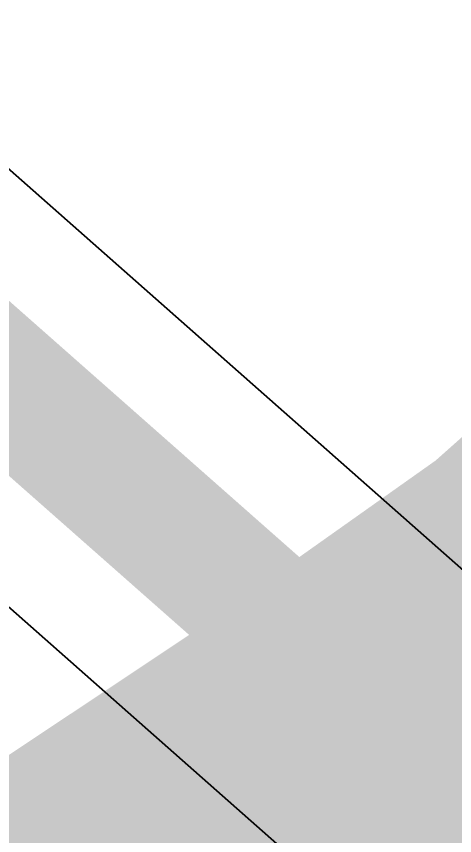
# Model space of a CAD drawing. Extents: x 383425 to 391668, y 6055101 to 6059545.
# Drawn here: x 387356.08 to 387362.76, y 6058463.73 to 6058476.2 of the extents above; entities that cross this region are included whole.
import ezdxf

# ---------------------------------------------------------------- set-up
doc = ezdxf.new("R2010")
doc.units = 0
doc.header["$LTSCALE"] = 5
doc.header["$PDMODE"] = 35
doc.header["$PDSIZE"] = 20
doc.layers.get('Defpoints').update_dxf_attribs({"color": 9})
doc.layers.add('AS-GENERAL', color=48, linetype='Continuous', lineweight=18)
doc.layers.add('F-AR-T', color=190, linetype='Continuous', lineweight=9)
doc.layers.add('AS-ROADS', color=254, linetype='Continuous')
doc.layers.add('P-PROPOSED', color=10, linetype='Continuous')
doc.styles.add('80CG', font='ARIALN.TTF', dxfattribs={"height": 10})
doc.dimstyles.new('Compass 5 000', dxfattribs={"dimscale": 5, "dimtxt": 9, "dimasz": 2, "dimexe": 0.2, "dimexo": 0.0625, "dimgap": 0.5, "dimtad": 0, "dimtih": 1, "dimtoh": 1, "dimzin": 0, "dimdsep": 46, "dimtxsty": '80CG', "dimcen": 0.1, "dimse1": 1, "dimse2": 1, "dimclrd": 256, "dimclrt": 256, "dimaunit": 1, "dimadec": 4, "dimazin": 0, "dimtfac": 0.06, "dimtofl": 0, "dimtmove": 0, "dimatfit": 1, "dimfxl": 0.2, "dimtolj": 1, "dimtzin": 0, "dimlwd": -1, "dimarcsym": 0})

# ---------------------------------------------------------------- blocks, each defined once
blk = doc.blocks.new('*D59')
at = {"layer": 'Defpoints', "color": 0, "transparency": 16777216}
for p in [(387343.73, 6058492.82), (387314.909, 6058458.12), (387328.23, 6058447.055)]:
    blk.add_point(p, dxfattribs=at)
at = {"layer": 'F-AR-T', "transparency": 16777216}
for p, q in [((387363.441, 6058489.448), (387369.83, 6058497.141)), ((387321.841, 6058439.363), (387257.373, 6058361.744)), ((387257.373, 6058361.744), (387247.373, 6058361.744))]:
    blk.add_line(p, q, dxfattribs=at)
for points in [[(387362.159, 6058490.513), (387364.723, 6058488.383), (387357.052, 6058481.755)], [(387320.559, 6058440.427), (387323.123, 6058438.298), (387328.23, 6058447.055)]]:
    blk.add_solid(points, dxfattribs=at)
at = {"layer": 'F-AR-T', "transparency": 16777216, "insert": (387207.626, 6058361.744), "char_height": 10, "attachment_point": 5, "style": '80CG'}
blk.add_mtext('\\A1;Weyerhaeuser\\P45.72 A/R \\PDLO 4508', dxfattribs=at)

msp = doc.modelspace()

# ---------------------------------------------------------------- hatches: boundary and pattern name
at = {"layer": 'AS-ROADS'}
h = msp.add_hatch(color=256, dxfattribs=at)
h.dxf.hatch_style = 1
h.paths.add_polyline_path([(387337.955, 6058473.141), (387345.091, 6058468.809), (387349.273, 6058465.581), (387350.992, 6058464.538), (387353.328, 6058464.101), (387355.932, 6058464.933), (387358.801, 6058466.844), (387362.469, 6058469.441), (387368.311, 6058474.636), (387374.555, 6058468.865), (387371.382, 6058464.772), (387368.908, 6058461.415), (387367.554, 6058459.119), (387366.511, 6058455.836), (387366.326, 6058453.894), (387366.638, 6058452.044), (387367.499, 6058450.369), (387369.954, 6058447.834), (387378.858, 6058438.694)])

# ---------------------------------------------------------------- linework, layer by layer
at = {"layer": 'AS-GENERAL', "const_width": 1.999, "flags": 128}
msp.add_lwpolyline([(387372.058, 6058456.348), (387353.315, 6058472.884)], dxfattribs=at)
at = {"layer": 'P-PROPOSED'}
for points in [[(388292.664, 6057685.694), (388108.163, 6057840.716), (388093.582, 6057850.713), (387877.136, 6058033.754), (387659.848, 6058215.619), (387538.909, 6058315.695), (387446.55, 6058393.96), (387342.952, 6058485.359), (387119.628, 6058665.038)], [(387116.616, 6058661.047), (387339.731, 6058481.536), (387443.281, 6058390.179), (387535.701, 6058311.863), (387656.651, 6058211.777), (387873.918, 6058029.93), (388090.548, 6057846.734), (388105.135, 6057836.732), (388289.397, 6057681.91)]]:
    msp.add_lwpolyline(points, dxfattribs=at)

# ---------------------------------------------------------------- dimensions: what is measured, and where the dimension line sits
at = {"layer": 'F-AR-T'}
dim = msp.add_linear_dim(base=(387328.23, 6058447.055), p1=(387343.73, 6058492.82), p2=(387314.909, 6058458.12), angle=230.2878, text='Weyerhaeuser\\P45.72 A/R \\PDLO 4508', dimstyle='Compass 5 000', dxfattribs=at)
dim.commit()
dim.dimension.update_dxf_attribs({"geometry": '*D59', "text_midpoint": (387207.626, 6058361.744), "dimtype": 161})

doc.saveas('drawing.dxf')
